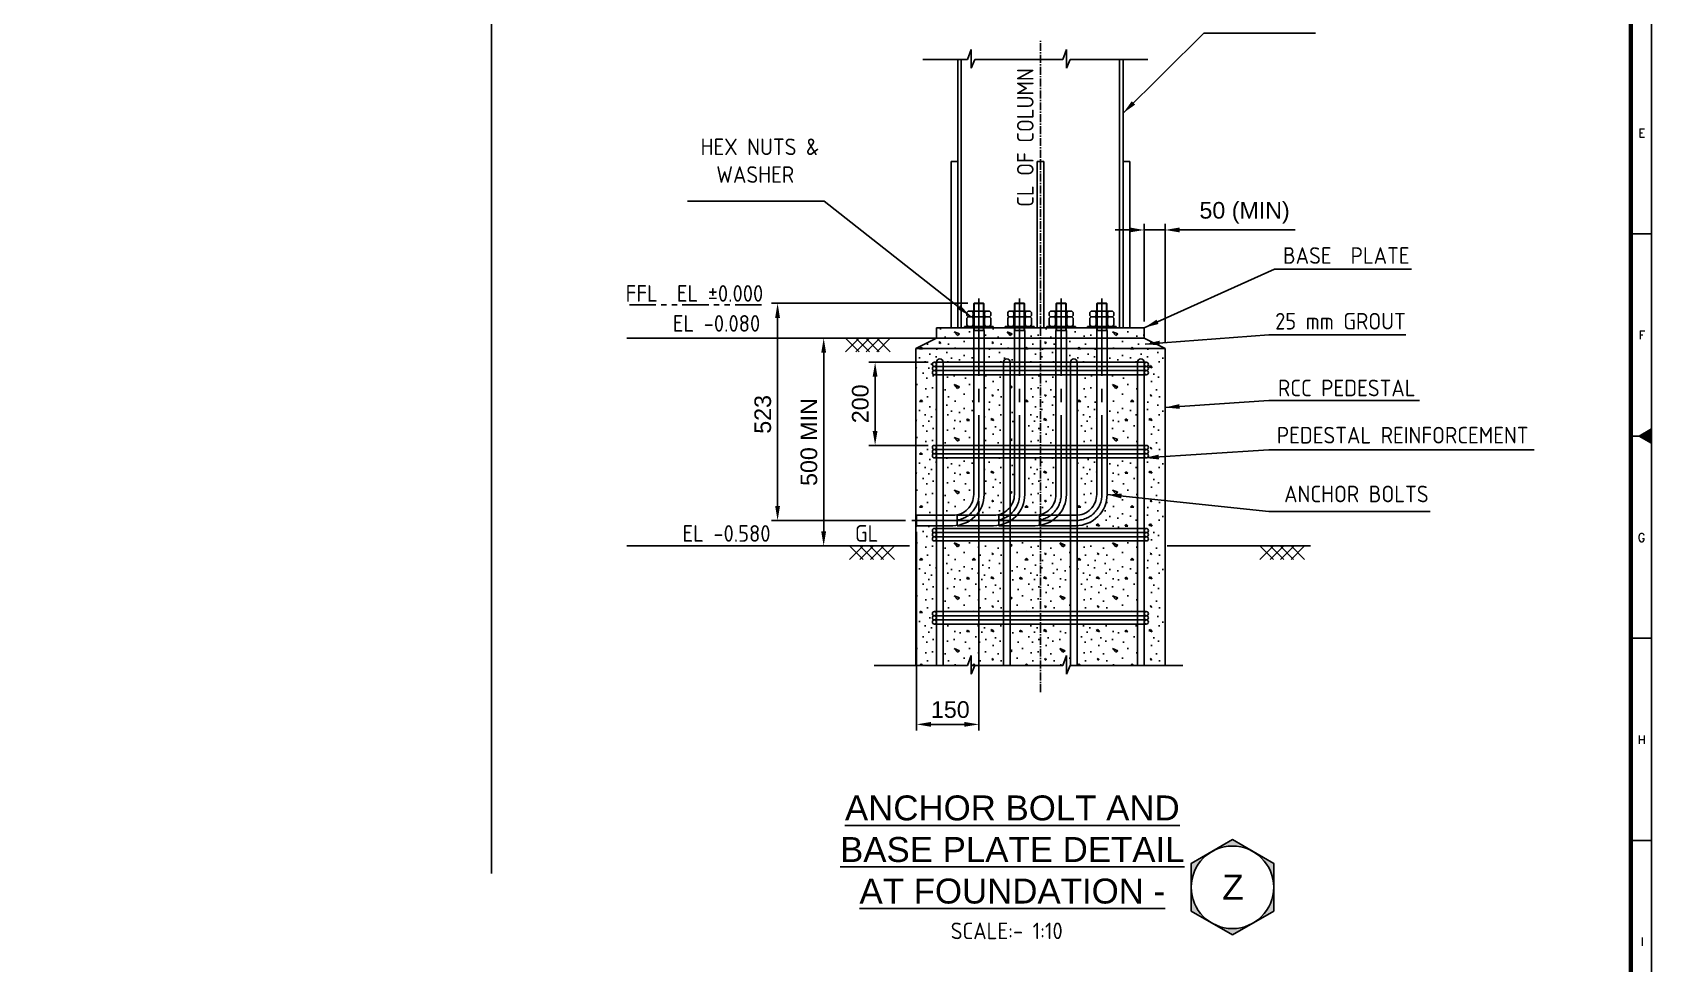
# Model space of a CAD drawing. Header units: millimetres. Extents: x -66 to 3621, y -1 to 3307.
# Drawn here: x 1471.8 to 1861.5, y 1991.3 to 2215.4 of the extents above; entities that cross this region are included whole.
import ezdxf
from ezdxf.enums import TextEntityAlignment as Align

# ---------------------------------------------------------------- set-up
doc = ezdxf.new("R2010")
doc.units = ezdxf.units.MM
doc.linetypes.add('CENTER2', pattern=[28.575, 19.05, -3.175, 3.175, -3.175])
doc.linetypes.add('PHANTOM2', pattern=[31.75, 15.875, -3.175, 3.175, -3.175, 3.175, -3.175])
doc.layers.add('BORDER', color=6, linetype='Continuous')
doc.styles.add('ACISOTS', font='isocp.shx')
doc.styles.add('ROMANS', font='romans.shx', dxfattribs={"width": 0.8})
doc.styles.get("Standard").update_dxf_attribs({"font": 'arial.ttf'})
doc.dimstyles.new('ISO-25', dxfattribs={"dimtxt": 4, "dimasz": 3.5, "dimexe": 1.5, "dimexo": 1.5, "dimgap": 1.5, "dimtad": 1, "dimtxsty": 'Standard', "dimcen": 0, "dimadec": 0, "dimazin": 0, "dimtfac": 1, "dimtmove": 0, "dimatfit": 3, "dimfxl": 1, "dimarcsym": 0})

# ---------------------------------------------------------------- blocks, each defined once
blk = doc.blocks.new('*D5941')
at = {"color": 0, "lineweight": -2}
for p, q in [((1735.91, 2167.81), (1732.41, 2167.81)), ((1739.41, 2145.78), (1739.41, 2169.31)), ((1739.41, 2167.81), (1744.41, 2167.81)), ((1744.41, 2140.78), (1744.41, 2169.31)), ((1747.91, 2167.81), (1775.71, 2167.81))]:
    blk.add_line(p, q, dxfattribs=at)
at = {"color": 0}
for points in [[(1735.91, 2167.23), (1735.91, 2168.4), (1739.41, 2167.81)], [(1747.91, 2168.4), (1747.91, 2167.23), (1744.41, 2167.81)]]:
    blk.add_solid(points, dxfattribs=at)
at = {"layer": 'Defpoints', "color": 0}
for p in [(1744.41, 2167.81), (1739.41, 2144.28), (1744.41, 2139.28)]:
    blk.add_point(p, dxfattribs=at)
at = {"color": 0, "insert": (1763.56, 2171.94), "char_height": 4, "attachment_point": 5}
blk.add_mtext('50 (MIN)', dxfattribs=at)
blk = doc.blocks.new('*D5942')
at = {"color": 0, "lineweight": -2}
for p, q in [((1662.33, 2141.78), (1660.76, 2141.78)), ((1662.26, 2138.28), (1662.26, 2095.28)), ((1661.41, 2091.78), (1660.76, 2091.78))]:
    blk.add_line(p, q, dxfattribs=at)
at = {"color": 0}
for points in [[(1662.85, 2138.28), (1661.68, 2138.28), (1662.26, 2141.78)], [(1661.68, 2095.28), (1662.85, 2095.28), (1662.26, 2091.78)]]:
    blk.add_solid(points, dxfattribs=at)
at = {"layer": 'Defpoints', "color": 0}
for p in [(1663.83, 2141.78), (1662.26, 2091.78), (1662.91, 2091.78)]:
    blk.add_point(p, dxfattribs=at)
at = {"color": 0, "insert": (1658.72, 2116.78), "char_height": 4, "attachment_point": 5, "rotation": 90}
blk.add_mtext('500 MIN', dxfattribs=at)
blk = doc.blocks.new('*D5943')
at = {"color": 0, "lineweight": -2}
for p, q in [((1699.61, 2102.66), (1699.61, 2047.35)), ((1684.61, 2095.16), (1684.61, 2047.35)), ((1696.11, 2048.85), (1688.11, 2048.85))]:
    blk.add_line(p, q, dxfattribs=at)
at = {"color": 0}
for points in [[(1688.11, 2049.44), (1688.11, 2048.27), (1684.61, 2048.85)], [(1696.11, 2048.27), (1696.11, 2049.44), (1699.61, 2048.85)]]:
    blk.add_solid(points, dxfattribs=at)
at = {"layer": 'Defpoints', "color": 0}
for p in [(1699.61, 2104.16), (1684.61, 2096.66), (1684.61, 2048.85)]:
    blk.add_point(p, dxfattribs=at)
at = {"color": 0, "insert": (1692.74, 2052.39), "char_height": 4, "attachment_point": 5}
blk.add_mtext('150', dxfattribs=at)
blk = doc.blocks.new('*D5944')
at = {"color": 0, "lineweight": -2}
for p, q in [((1696.99, 2150.16), (1649.67, 2150.16)), ((1651.17, 2146.66), (1651.17, 2101.41)), ((1681.95, 2097.91), (1649.67, 2097.91))]:
    blk.add_line(p, q, dxfattribs=at)
at = {"color": 0}
for points in [[(1651.75, 2146.66), (1650.58, 2146.66), (1651.17, 2150.16)], [(1650.58, 2101.41), (1651.75, 2101.41), (1651.17, 2097.91)]]:
    blk.add_solid(points, dxfattribs=at)
at = {"layer": 'Defpoints', "color": 0}
for p in [(1698.49, 2150.16), (1651.17, 2097.91), (1683.45, 2097.91)]:
    blk.add_point(p, dxfattribs=at)
at = {"color": 0, "insert": (1647.62, 2123.44), "char_height": 4, "attachment_point": 5, "rotation": 90}
blk.add_mtext('523', dxfattribs=at)
blk = doc.blocks.new('A$7E978A2EDD5')
for p, q in [((13.29, 51.29), (13.59, 51.63)), ((13.29, 50.57), (13.29, 51.29)), ((18.73, 51.63), (13.59, 51.63)), ((13.59, 51.63), (14.57, 51.63)), ((14.57, 51.63), (13.59, 51.63)), ((14.79, 51.29), (14.57, 51.63)), ((14.79, 51.29), (14.9, 51.63)), ((14.79, 51.29), (14.79, 50.57)), ((14.9, 51.63), (17.41, 51.63)), ((15.04, 53.5), (14.96, 53.42)), ((14.96, 47), (14.96, 53.42)), ((17.36, 53.42), (14.96, 53.42)), ((15.04, 47), (15.04, 53.5)), ((15.04, 53.5), (17.27, 53.5)), ((15.04, 53.5), (17.27, 53.5)), ((17.27, 47), (17.27, 53.5)), ((17.27, 53.5), (17.36, 53.42)), ((17.36, 53.42), (17.36, 47)), ((17.53, 51.29), (17.41, 51.63)), ((17.53, 51.29), (17.75, 51.63)), ((17.53, 51.29), (17.53, 50.57)), ((17.75, 51.63), (18.73, 51.63)), ((19.02, 51.29), (18.73, 51.63)), ((19.02, 50.57), (19.02, 51.29)), ((12.69, 47.62), (12.69, 47.96)), ((12.69, 47.96), (19.63, 47.96)), ((14.57, 47.96), (12.69, 47.96)), ((12.69, 47.96), (14.57, 47.96)), ((12.69, 47.62), (19.63, 47.62)), ((13.29, 50.57), (13.59, 50.23)), ((13.29, 49.9), (13.59, 50.23)), ((13.29, 48.29), (13.29, 49.9)), ((13.29, 48.29), (13.59, 47.96)), ((18.73, 50.23), (13.59, 50.23)), ((14.57, 50.23), (13.59, 50.23)), ((13.59, 50.23), (14.57, 50.23)), ((14.79, 50.57), (14.57, 50.23)), ((14.79, 49.9), (14.57, 50.23)), ((14.79, 48.29), (14.57, 47.96)), ((14.79, 50.57), (14.9, 50.23)), ((14.79, 49.9), (14.9, 50.23)), ((14.79, 49.9), (14.79, 48.29)), ((14.79, 48.29), (14.9, 47.96)), ((14.9, 50.23), (17.41, 50.23)), ((14.9, 50.23), (17.41, 50.23)), ((14.9, 47.96), (17.41, 47.96)), ((17.41, 47), (14.91, 47)), ((17.53, 50.57), (17.41, 50.23)), ((17.53, 49.9), (17.41, 50.23)), ((17.53, 48.29), (17.41, 47.96)), ((17.53, 50.57), (17.75, 50.23)), ((17.53, 49.9), (17.75, 50.23)), ((17.53, 49.9), (17.53, 48.29)), ((17.53, 48.29), (17.75, 47.96)), ((17.75, 50.23), (18.73, 50.23)), ((17.75, 50.23), (18.73, 50.23)), ((17.75, 47.96), (18.73, 47.96)), ((19.02, 50.57), (18.73, 50.23)), ((19.02, 49.9), (18.73, 50.23)), ((19.02, 48.29), (18.73, 47.96)), ((19.02, 48.29), (19.02, 49.9)), ((19.63, 47.62), (19.63, 47.96)), ((1.16, 0), (1.16, 2.5))]:
    blk.add_line(p, q)
at = {"color": 3, "linetype": 'CENTER2'}
blk.add_lwpolyline([(0, 1.25), (9.91, 1.25, 0.414214), (16.16, 7.5), (16.16, 54.7)], format="xyb", dxfattribs=at)
for points in [[(1.16, 2.5), (9.91, 2.5, 0.414214), (14.91, 7.5), (14.91, 47)], [(1.16, 0), (9.91, 0, 0.414214), (17.41, 7.5), (17.41, 47)]]:
    blk.add_lwpolyline(points, format="xyb")
blk.add_lwpolyline([(1.16, 0.05), (1.16, 0.05)], dxfattribs=at)
blk = doc.blocks.new('*D5987')
at = {"color": 0, "lineweight": -2}
for p, q in [((1687.41, 2135.98), (1673.14, 2135.98)), ((1674.64, 2132.48), (1674.64, 2119.48)), ((1687.41, 2115.98), (1673.14, 2115.98))]:
    blk.add_line(p, q, dxfattribs=at)
at = {"color": 0}
for points in [[(1675.22, 2132.48), (1674.05, 2132.48), (1674.64, 2135.98)], [(1674.05, 2119.48), (1675.22, 2119.48), (1674.64, 2115.98)]]:
    blk.add_solid(points, dxfattribs=at)
at = {"layer": 'Defpoints', "color": 0}
for p in [(1688.91, 2135.98), (1674.64, 2115.98), (1688.91, 2115.98)]:
    blk.add_point(p, dxfattribs=at)
at = {"color": 0, "insert": (1671.09, 2125.98), "char_height": 4, "attachment_point": 5, "rotation": 90}
blk.add_mtext('200', dxfattribs=at)
blk = doc.blocks.new('A1B')
at = {"layer": 'BORDER', "color": 1}
for p, q in [((837, 345.17), (832, 345.17)), ((837, 247.84), (832, 247.84)), ((837, 199.17), (832, 199.17))]:
    blk.add_line(p, q, dxfattribs=at)
at = {"layer": 'BORDER'}
for p, q in [((832, 296.5), (837, 296.5)), ((834, 296.5), (837, 298.23)), ((834, 296.5), (837, 294.77))]:
    blk.add_line(p, q, dxfattribs=at)
blk.add_lwpolyline([(837, 3), (837, 590), (3, 590), (3, 3)], close=True, dxfattribs=at)
at = {"layer": 'BORDER', "const_width": 1}
blk.add_lwpolyline([(8, 8), (832, 8), (832, 585), (8, 585)], close=True, dxfattribs=at)
at = {"layer": 'BORDER'}
blk.add_solid([(837, 298.23), (837, 294.77), (834, 296.5)], dxfattribs=at)
at = {"layer": 'BORDER', "color": 1, "style": 'ROMANS'}
for s, p in [('E', (834.61, 368.4)), ('F', (834.66, 319.81)), ('G', (834.56, 271.07)), ('H', (834.57, 222.46)), ('I', (834.69, 173.82))]:
    blk.add_text(s, height=2, dxfattribs=at).set_placement(p, align=Align.CENTER)

msp = doc.modelspace()

# ---------------------------------------------------------------- hatches: boundary and pattern name
at = {"transparency": 33554687}
h = msp.add_hatch(dxfattribs=at)
h.set_pattern_fill('CONC', color=256, scale=0.5)
h.set_pattern_definition([(0, (15936.472, -69762.593), (0, 12.7), [0, -12.7]), (0, (15936.599, -69767.038), (0, 12.7), [0, -12.7]), (0, (15936.98, -69760.18), (0, 12.7), [0, -12.7]), (338.1985905, (15930.3756, -69764.1174), (38.1, -12.7), [1.3678319, -67.0237612]), (216.8698976, (15931.6456, -69764.6254), (38.1, 25.4), [0.635, -62.865]), (130.6012946, (15931.1376, -69765.0064), (63.5, -76.2), [1.1708821, -115.9173325]), (206.565051, (15926.9466, -69766.5304), (-12.7, -12.7), [0.2839806, -28.1140827]), (326.3099325, (15926.6926, -69766.6574), (25.4, -12.7), [0.457905, -45.3325962]), (108.434949, (15927.0736, -69766.9114), (-12.7, 25.4), [0.4016093, -39.759317]), (225, (15935.075, -69767.8), (-2e-15, -12.7), [0.5388154, -17.4216969]), (0, (15934.694, -69768.181), (12.7, 12.7), [0.762, -11.938]), (135, (15935.456, -69768.181), (-12.7, 9e-16), [0.5388154, -17.4216969]), (251.565051, (15933.5506, -69759.6724), (12.7, 25.4), [0.4016093, -39.759317]), (0, (15933.424, -69760.053), (12.7, 12.7), [0.635, -12.065]), (143.1301024, (15934.0586, -69760.0534), (-38.1, 25.4), [0.635, -62.865]), (213.6900675, (15926.8196, -69759.5454), (25.4, 12.7), [0.457905, -45.3325962]), (341.565051, (15926.4386, -69759.7994), (-25.4, 12.7), [0.8032185, -39.3577078]), (126.8698976, (15927.2006, -69760.0534), (25.4, -38.1), [0.635, -62.865]), (0, (15930.503, -69760.053), (0, 12.7), [0, -12.7]), (0, (15927.074, -69763.355), (0, 12.7), [0, -12.7]), (0, (15930.63, -69768.054), (0, 12.7), [0, -12.7]), (0, (15934.059, -69764.117), (0, 12.7), [0, -12.7]), (0, (15930.376, -69761.958), (0, 12.7), [0, -12.7]), (0, (15927.582, -69761.577), (0, 12.7), [0, -12.7]), (0, (15928.725, -69762.34), (0, 12.7), [0, -12.7]), (0, (15928.217, -69765.387), (0, 12.7), [0, -12.7]), (0, (15925.169, -69764.88), (0, 12.7), [0, -12.7]), (0, (15925.296, -69761.958), (0, 12.7), [0, -12.7]), (0, (15924.915, -69759.164), (0, 12.7), [0, -12.7]), (0, (15928.852, -69758.656), (0, 12.7), [0, -12.7]), (0, (15931.646, -69758.148), (0, 12.7), [0, -12.7]), (0, (15936.09, -69758.656), (0, 12.7), [0, -12.7]), (0, (15933.043, -69762.593), (0, 12.7), [0, -12.7]), (0, (15931.773, -69760.307), (0, 12.7), [0, -12.7]), (0, (15932.789, -69766.403), (0, 12.7), [0, -12.7]), (0, (15928.979, -69767.038), (0, 12.7), [0, -12.7]), (0, (15932.789, -69769.832), (0, 12.7), [0, -12.7]), (0, (15928.598, -69769.07), (0, 12.7), [0, -12.7]), (0, (15924.534, -69769.451), (0, 12.7), [0, -12.7]), (0, (15926.058, -69770.086), (0, 12.7), [0, -12.7]), (0, (15926.185, -69768.308), (0, 12.7), [0, -12.7]), (0, (15934.694, -69770.34), (0, 12.7), [0, -12.7]), (0, (15936.218, -69765.133), (0, 12.7), [0, -12.7]), (0, (15935.583, -69761.323), (0, 12.7), [0, -12.7]), (0, (15929.74, -69770.467), (0, 12.7), [0, -12.7])])
h.paths.add_polyline_path([(1744.41143, 2063.00516), (1744.41143, 2102.70072), (1739.41143, 2103.22458), (1739.41143, 2095.983), (1739.91143, 2095.983, -0.414213562), (1740.41143, 2095.483, -0.414213562), (1739.91143, 2094.983, -0.414213562), (1740.41143, 2094.483, -0.414213562), (1739.91143, 2093.983, -0.414213562), (1740.41143, 2093.483, -0.414213562), (1739.91143, 2092.983), (1739.41143, 2092.983), (1739.41143, 2075.983), (1739.91143, 2075.983, -0.414213562), (1740.41143, 2075.483, -0.414213562), (1739.91143, 2074.983, -0.414213562), (1740.41143, 2074.483, -0.414213562), (1739.91143, 2073.983, -0.414213562), (1740.41143, 2073.483, -0.414213562), (1739.91143, 2072.983), (1739.41143, 2072.983), (1739.41143, 2063.00516)])
h.paths.add_polyline_path([(1744.41143, 2102.70072), (1744.41143, 2113.27961), (1739.99993, 2112.9909, -0.044511974), (1739.91143, 2112.983), (1739.87931, 2112.983), (1739.41143, 2112.95238), (1739.41143, 2103.22458)])
h.paths.add_polyline_path([(1744.41143, 2113.27961), (1744.41143, 2125.11071), (1744.41143, 2139.283), (1730.46143, 2139.283), (1730.46143, 2135.983), (1737.81143, 2135.983, -1), (1739.41143, 2135.983), (1739.91143, 2135.983, -0.414213562), (1740.41143, 2135.483, -0.414213562), (1739.91143, 2134.983, -0.414213562), (1740.41143, 2134.483, -0.414213562), (1739.91143, 2133.983, -0.414213562), (1740.41143, 2133.483, -0.414213562), (1739.91143, 2132.983), (1739.41143, 2132.983), (1739.41143, 2115.983), (1739.91143, 2115.983, -0.414213562), (1740.41143, 2115.483, -0.414213562), (1739.91143, 2114.983, -0.414213562), (1740.41143, 2114.483, -0.414213562), (1739.91143, 2113.983, -0.414213562), (1740.41143, 2113.483, -0.36300863), (1739.99993, 2112.9909)])
h.paths.add_polyline_path([(1723.2781, 2063.00516), (1737.81143, 2063.00516), (1737.81143, 2072.983), (1723.2781, 2072.983)])
h.paths.add_polyline_path([(1714.41143, 2072.983), (1714.41143, 2063.00516), (1719.78999, 2063.00516), (1720.69817, 2065.39929), (1720.69817, 2060.91182), (1721.60635, 2063.00516), (1721.6781, 2063.00516), (1721.6781, 2072.983)])
h.paths.add_polyline_path([(1714.41143, 2063.00516), (1714.41143, 2072.983), (1707.14476, 2072.983), (1707.14476, 2063.00516)])
h.paths.add_polyline_path([(1698.65816, 2063.00516), (1705.54476, 2063.00516), (1705.54476, 2072.983), (1691.01143, 2072.983), (1691.01143, 2063.00516), (1696.8418, 2063.00516), (1697.74998, 2065.39929), (1697.74998, 2060.91182)])
h.paths.add_polyline_path([(1684.41143, 2097.9123), (1684.41143, 2063.00516), (1689.41143, 2063.00516), (1689.41143, 2072.983), (1688.91143, 2072.983, -1), (1688.91143, 2073.983, -1), (1688.91143, 2074.983, -1), (1688.91143, 2075.983), (1689.41143, 2075.983), (1689.41143, 2092.983), (1688.91143, 2092.983, -1), (1688.91143, 2093.983, -1), (1688.91143, 2094.983, -1), (1688.91143, 2095.983), (1689.41143, 2095.983), (1689.41143, 2096.6623), (1684.61143, 2096.6623), (1684.61143, 2097.9123)])
h.paths.add_polyline_path([(1705.54476, 2075.983), (1705.54476, 2092.983), (1691.01143, 2092.983), (1691.01143, 2075.983)])
h.paths.add_polyline_path([(1714.41143, 2075.983), (1714.41143, 2092.983), (1707.14476, 2092.983), (1707.14476, 2075.983)])
h.paths.add_polyline_path([(1714.41143, 2092.983), (1714.41143, 2075.983), (1721.6781, 2075.983), (1721.6781, 2092.983)])
h.paths.add_polyline_path([(1737.81143, 2075.983), (1737.81143, 2092.983), (1723.2781, 2092.983), (1723.2781, 2075.983)])
h.paths.add_polyline_path([(1730.46143, 2104.1623, -0.401896693), (1723.2781, 2096.66899), (1723.2781, 2095.983), (1737.81143, 2095.983), (1737.81143, 2103.39222)])
h.paths.add_polyline_path([(1723.2781, 2099.17234, 0.395770728), (1727.96143, 2104.1623), (1727.96143, 2112.983), (1723.2781, 2112.983)])
h.paths.add_polyline_path([(1737.81143, 2115.983), (1737.81143, 2132.983), (1730.46143, 2132.983), (1730.46143, 2115.983)])
h.paths.add_polyline_path([(1730.46143, 2112.983), (1730.46143, 2104.1623), (1737.81143, 2103.39222), (1737.81143, 2112.983)])
h.paths.add_polyline_path([(1723.2781, 2132.983), (1723.2781, 2115.983), (1727.96143, 2115.983), (1727.96143, 2132.983)])
h.paths.add_polyline_path([(1684.41143, 2139.283), (1684.41143, 2097.9123), (1684.61143, 2097.9123), (1684.61143, 2099.1623), (1689.41143, 2099.1623), (1689.41143, 2112.983), (1688.91143, 2112.983, -1), (1688.91143, 2113.983, -1), (1688.91143, 2114.983, -1), (1688.91143, 2115.983), (1689.41143, 2115.983), (1689.41143, 2132.983), (1688.91143, 2132.983, -1), (1688.91143, 2133.983, -1), (1688.91143, 2134.983, -1), (1688.91143, 2135.983), (1689.41143, 2135.983, -1), (1691.01143, 2135.983), (1698.36143, 2135.983), (1698.36143, 2139.283)])
h.paths.add_polyline_path([(1691.01143, 2112.983), (1691.01143, 2099.1623), (1693.36143, 2099.1623, 0.414213562), (1698.36143, 2104.1623), (1698.36143, 2112.983)])
h.paths.add_polyline_path([(1700.86143, 2112.983), (1700.86143, 2104.1623, -0.184483088), (1698.9516, 2099.1623), (1703.16143, 2099.1623, 0.124857558), (1705.54476, 2099.76688), (1705.54476, 2112.983)])
h.paths.add_polyline_path([(1714.41143, 2112.983), (1710.66143, 2112.983), (1710.66143, 2104.1623, -0.184483088), (1708.7516, 2099.1623), (1713.16143, 2099.1623, 0.063254224), (1714.41143, 2099.32108)])
h.paths.add_polyline_path([(1714.41143, 2099.32108, 0.341998713), (1718.16143, 2104.1623), (1718.16143, 2112.983), (1714.41143, 2112.983)])
h.paths.add_polyline_path([(1714.41143, 2132.983), (1714.41143, 2115.983), (1718.16143, 2115.983), (1718.16143, 2132.983)])
h.paths.add_polyline_path([(1714.41143, 2115.983), (1714.41143, 2132.983), (1710.66143, 2132.983), (1710.66143, 2115.983)])
h.paths.add_polyline_path([(1705.54476, 2115.983), (1705.54476, 2132.983), (1700.86143, 2132.983), (1700.86143, 2115.983)])
h.paths.add_polyline_path([(1691.01143, 2132.983), (1691.01143, 2115.983), (1698.36143, 2115.983), (1698.36143, 2132.983)])
h.paths.add_polyline_path([(1707.14476, 2132.983), (1707.14476, 2115.983), (1708.16143, 2115.983), (1708.16143, 2132.983)])
h.paths.add_polyline_path([(1707.14476, 2101.14021, 0.163698213), (1708.16143, 2104.1623), (1708.16143, 2112.983), (1707.14476, 2112.983)])
h.paths.add_polyline_path([(1700.86143, 2139.283), (1700.86143, 2135.983), (1705.54476, 2135.983, -1), (1707.14476, 2135.983), (1708.16143, 2135.983), (1708.16143, 2139.283)])
h.paths.add_polyline_path([(1714.41143, 2135.983), (1714.41143, 2139.283), (1710.66143, 2139.283), (1710.66143, 2135.983)])
h.paths.add_polyline_path([(1714.41143, 2139.283), (1714.41143, 2135.983), (1718.16143, 2135.983), (1718.16143, 2139.283)])
h.paths.add_polyline_path([(1720.66143, 2139.283), (1720.66143, 2135.983), (1721.6781, 2135.983, -1), (1723.2781, 2135.983), (1727.96143, 2135.983), (1727.96143, 2139.283)])
h.paths.add_polyline_path([(1741.95413, 2140.51165), (1739.41143, 2141.783), (1730.46143, 2141.783), (1730.46143, 2139.283), (1744.41143, 2139.283)])
h.paths.add_polyline_path([(1739.41143, 2141.783), (1739.41143, 2144.283), (1730.41143, 2144.283), (1730.41143, 2143.6623), (1730.46143, 2143.6623), (1730.46143, 2141.783)])
h.paths.add_polyline_path([(1720.66143, 2143.6623), (1720.66143, 2141.783), (1727.96143, 2141.783), (1727.96143, 2143.6623), (1728.01143, 2143.6623), (1728.01143, 2144.283), (1720.61143, 2144.283), (1720.61143, 2143.6623)])
h.paths.add_polyline_path([(1720.66143, 2141.783), (1720.66143, 2139.283), (1727.96143, 2139.283), (1727.96143, 2141.783)])
h.paths.add_polyline_path([(1714.41143, 2141.783), (1714.41143, 2139.283), (1718.16143, 2139.283), (1718.16143, 2141.783)])
h.paths.add_polyline_path([(1714.41143, 2144.283), (1714.41143, 2141.783), (1718.16143, 2141.783), (1718.16143, 2143.6623), (1718.21143, 2143.6623), (1718.21143, 2144.283)])
h.paths.add_polyline_path([(1714.41143, 2141.783), (1714.41143, 2144.283), (1710.61143, 2144.283), (1710.61143, 2143.6623), (1710.66143, 2143.6623), (1710.66143, 2141.783)])
h.paths.add_polyline_path([(1714.41143, 2139.283), (1714.41143, 2141.783), (1710.66143, 2141.783), (1710.66143, 2139.283)])
h.paths.add_polyline_path([(1700.86143, 2141.783), (1700.86143, 2139.283), (1708.16143, 2139.283), (1708.16143, 2141.783)])
h.paths.add_polyline_path([(1700.86143, 2143.6623), (1700.86143, 2141.783), (1708.16143, 2141.783), (1708.16143, 2143.6623), (1708.21143, 2143.6623), (1708.21143, 2144.283), (1700.81143, 2144.283), (1700.81143, 2143.6623)])
h.paths.add_polyline_path([(1689.41143, 2141.783), (1684.41143, 2139.283), (1698.36143, 2139.283), (1698.36143, 2141.783)])
h.paths.add_polyline_path([(1689.41143, 2144.283), (1689.41143, 2141.783), (1698.36143, 2141.783), (1698.36143, 2143.6623), (1698.41143, 2143.6623), (1698.41143, 2144.283)])
h.paths.add_polyline_path([(1687.51269, 2056.43718), (1697.96017, 2056.43718), (1697.96017, 2048.35259), (1687.51269, 2048.35259)], flags=9)
h.paths.add_polyline_path([(1687.51269, 2056.43718), (1697.96017, 2056.43718), (1697.96017, 2048.35259), (1687.51269, 2048.35259)], flags=9)
h.paths.add_polyline_path([(1687.51269, 2056.43718), (1697.96017, 2056.43718), (1697.96017, 2048.35259), (1687.51269, 2048.35259)], flags=9)
h.paths.add_polyline_path([(1667.05167, 2120.53689), (1667.05167, 2131.42911), (1675.13625, 2131.42911), (1675.13625, 2120.53689)], flags=9)
h.paths.add_polyline_path([(1687.51269, 2056.43718), (1697.96017, 2056.43718), (1697.96017, 2048.35259), (1687.51269, 2048.35259)], flags=9)
h.paths.add_polyline_path([(1751.91143, 2176.55838), (1775.2102, 2176.55838), (1775.2102, 2167.31418), (1751.91143, 2167.31418)], flags=9)
h = msp.add_hatch(color=256, dxfattribs=at)
h.dxf.hatch_style = 1
h.paths.add_polyline_path([(1770.56302, 2009.65548), (1770.56302, 2015.38763), (1765.59884, 2018.2537, -0.267949192)])
h.paths.add_polyline_path([(1765.59884, 2001.05727), (1770.56302, 2003.92334), (1770.56302, 2009.65548, -0.267949192)])
h.paths.add_polyline_path([(1755.67047, 2001.05727), (1760.63465, 1998.1912), (1765.59884, 2001.05727, -0.267949192)])
h.paths.add_polyline_path([(1750.70629, 2009.65548), (1750.70629, 2003.92334), (1755.67047, 2001.05727, -0.267949192)])
h.paths.add_polyline_path([(1755.67047, 2018.2537), (1750.70629, 2015.38763), (1750.70629, 2009.65548, -0.267949192)])
h.paths.add_polyline_path([(1765.59884, 2018.2537), (1760.63465, 2021.11977), (1755.67047, 2018.2537, -0.267949192)])

# ---------------------------------------------------------------- linework, layer by layer
for p, q in [((1582.33813, 2406.72715), (1582.33813, 2012.9895)), ((1696.8418, 2208.85518), (1697.74998, 2211.24931)), ((1697.74998, 2211.24931), (1697.74998, 2206.76184)), ((1719.78999, 2208.85518), (1720.69817, 2211.24931)), ((1720.69817, 2211.24931), (1720.69817, 2206.76184)), ((1686.11691, 2208.85518), (1696.8418, 2208.85518)), ((1694.51143, 2208.85518), (1694.51143, 2144.283)), ((1695.37143, 2208.85518), (1695.37143, 2144.283)), ((1697.74998, 2206.76184), (1698.65816, 2208.85518)), ((1698.65816, 2208.85518), (1719.78999, 2208.85518)), ((1720.69817, 2206.76184), (1721.60635, 2208.85518)), ((1721.60635, 2208.85518), (1740.26738, 2208.85518)), ((1733.45143, 2208.85518), (1733.45143, 2144.283)), ((1734.31143, 2208.85518), (1734.31143, 2144.283)), ((1692.91143, 2184.283), (1692.91143, 2144.283)), ((1692.91143, 2184.283), (1694.51143, 2184.283)), ((1713.61143, 2144.283), (1713.61143, 2184.283)), ((1713.61143, 2184.283), (1715.21143, 2184.283)), ((1715.21143, 2144.283), (1715.21143, 2184.283)), ((1735.91143, 2184.283), (1734.31143, 2184.283)), ((1735.91143, 2184.283), (1734.31143, 2184.283)), ((1735.91143, 2184.283), (1735.91143, 2144.283)), ((1689.41143, 2144.283), (1739.41143, 2144.283)), ((1689.41143, 2144.283), (1689.41143, 2141.783)), ((1739.41143, 2144.283), (1739.41143, 2141.783)), ((1689.41143, 2141.783), (1614.92242, 2141.783)), ((1682.91143, 2141.783), (1622.54134, 2141.783)), ((1667.52057, 2141.783), (1670.78999, 2138.51358)), ((1670.78999, 2141.783), (1667.52057, 2138.51358)), ((1670.02057, 2141.783), (1673.28999, 2138.51358)), ((1673.28999, 2141.783), (1670.02057, 2138.51358)), ((1672.38044, 2141.783), (1675.64986, 2138.51358)), ((1675.78999, 2141.783), (1672.52057, 2138.51358)), ((1675.02057, 2141.783), (1678.28999, 2138.51358)), ((1678.28999, 2141.783), (1675.02057, 2138.51358)), ((1684.41143, 2139.283), (1744.41143, 2139.283)), ((1682.91814, 2091.783), (1614.92242, 2091.783)), ((1668.49882, 2091.783), (1671.76823, 2088.51358)), ((1671.76823, 2091.783), (1668.49882, 2088.51358)), ((1670.99882, 2091.783), (1674.26823, 2088.51358)), ((1674.26823, 2091.783), (1670.99882, 2088.51358)), ((1673.35869, 2091.783), (1676.6281, 2088.51358)), ((1676.76823, 2091.783), (1673.49882, 2088.51358)), ((1675.99882, 2091.783), (1679.26823, 2088.51358)), ((1679.26823, 2091.783), (1675.99882, 2088.51358)), ((1744.89749, 2091.783), (1779.41384, 2091.783)), ((1767.23875, 2091.783), (1770.50816, 2088.51358)), ((1770.50816, 2091.783), (1767.23875, 2088.51358)), ((1769.73875, 2091.783), (1773.00816, 2088.51358)), ((1773.00816, 2091.783), (1769.73875, 2088.51358)), ((1772.09861, 2091.783), (1775.36803, 2088.51358)), ((1775.50816, 2091.783), (1772.23875, 2088.51358)), ((1774.73875, 2091.783), (1778.00816, 2088.51358)), ((1778.00816, 2091.783), (1774.73875, 2088.51358)), ((1696.8418, 2063.00516), (1697.74998, 2065.39929)), ((1697.74998, 2065.39929), (1697.74998, 2060.91182)), ((1719.78999, 2063.00516), (1720.69817, 2065.39929)), ((1720.69817, 2065.39929), (1720.69817, 2060.91182)), ((1674.44035, 2063.00516), (1696.8418, 2063.00516)), ((1697.74998, 2060.91182), (1698.65816, 2063.00516)), ((1698.65816, 2063.00516), (1719.78999, 2063.00516)), ((1720.69817, 2060.91182), (1721.60635, 2063.00516)), ((1721.60635, 2063.00516), (1748.69128, 2063.00516))]:
    msp.add_line(p, q)
at = {"color": 3, "linetype": 'CENTER2', "ltscale": 0.1}
for p, q in [((1714.41143, 2056.58283), (1714.41143, 2213.34088)), ((1699.61143, 2147.59655), (1699.61143, 2142.09765))]:
    msp.add_line(p, q, dxfattribs=at)
at = {"color": 2, "linetype": 'PHANTOM2', "ltscale": 0.4}
msp.add_line((1647.28421, 2149.783), (1614.92242, 2149.783), dxfattribs=at)
at = {"color": 1}
for p, q in [((1684.41143, 2139.283), (1689.41143, 2141.783)), ((1689.41143, 2141.783), (1739.41143, 2141.783)), ((1744.41143, 2139.283), (1739.41143, 2141.783)), ((1684.41143, 2063.00516), (1684.41143, 2139.283)), ((1689.41143, 2063.00516), (1689.41143, 2135.983)), ((1744.41143, 2063.00516), (1744.41143, 2139.283))]:
    msp.add_line(p, q, dxfattribs=at)
at = {"color": 56}
for p, q in [((1688.91143, 2135.983), (1739.91143, 2135.983)), ((1688.91143, 2134.983), (1739.91143, 2134.983)), ((1688.91143, 2133.983), (1739.91143, 2133.983)), ((1688.91143, 2132.983), (1739.91143, 2132.983)), ((1688.91143, 2115.983), (1739.91143, 2115.983)), ((1688.91143, 2114.983), (1739.91143, 2114.983)), ((1688.91143, 2113.983), (1739.91143, 2113.983)), ((1688.91143, 2112.983), (1739.91143, 2112.983)), ((1688.91143, 2095.983), (1739.91143, 2095.983)), ((1688.91143, 2094.983), (1739.91143, 2094.983)), ((1688.91143, 2093.983), (1739.91143, 2093.983)), ((1688.91143, 2092.983), (1739.91143, 2092.983)), ((1688.91143, 2075.983), (1739.91143, 2075.983)), ((1688.91143, 2074.983), (1739.91143, 2074.983)), ((1688.91143, 2073.983), (1739.91143, 2073.983)), ((1688.91143, 2072.983), (1739.91143, 2072.983))]:
    msp.add_line(p, q, dxfattribs=at)
at = {"color": 130}
for p, q in [((1689.41143, 2063.00516), (1689.41143, 2135.983)), ((1691.01143, 2063.00516), (1691.01143, 2135.983)), ((1705.54476, 2063.00516), (1705.54476, 2135.983)), ((1707.14476, 2063.00516), (1707.14476, 2135.983)), ((1721.6781, 2063.00516), (1721.6781, 2135.983)), ((1723.2781, 2063.00516), (1723.2781, 2135.983)), ((1737.81143, 2063.00516), (1737.81143, 2135.983)), ((1739.41143, 2063.00516), (1739.41143, 2135.983))]:
    msp.add_line(p, q, dxfattribs=at)
msp.add_lwpolyline([(1760.63465, 1998.1912), (1770.56302, 2003.92334), (1770.56302, 2015.38763), (1760.63465, 2021.11977), (1750.70629, 2015.38763), (1750.70629, 2003.92334)], close=True)
at = {"color": 56}
for centre in [(1688.91143, 2135.483), (1739.91143, 2135.483), (1688.91143, 2134.483), (1688.91143, 2133.483), (1739.91143, 2134.483), (1739.91143, 2133.483), (1688.91143, 2115.483), (1688.91143, 2114.483), (1688.91143, 2113.483), (1739.91143, 2115.483), (1739.91143, 2114.483), (1739.91143, 2113.483), (1688.91143, 2095.483), (1688.91143, 2094.483), (1688.91143, 2093.483), (1739.91143, 2095.483), (1739.91143, 2094.483), (1739.91143, 2093.483), (1688.91143, 2075.483), (1688.91143, 2074.483), (1688.91143, 2073.483), (1739.91143, 2075.483), (1739.91143, 2074.483), (1739.91143, 2073.483)]:
    msp.add_circle(centre, 0.5, dxfattribs=at)
msp.add_circle((1760.63465, 2009.65548), 9.92836)
at = {"color": 130}
for centre in [(1690.21143, 2135.983), (1706.34476, 2135.983), (1722.4781, 2135.983), (1738.61143, 2135.983)]:
    msp.add_arc(centre, 0.8, 0, 180, dxfattribs=at)

# ---------------------------------------------------------------- block references
for name, p in [('A1B', (1024.514, 1821.72715)), ('A$7E978A2EDD5', (1683.4533, 2096.6623)), ('A$7E978A2EDD5', (1693.2533, 2096.6623)), ('A$7E978A2EDD5', (1703.2533, 2096.6623)), ('A$7E978A2EDD5', (1713.0533, 2096.6623))]:
    msp.add_blockref(name, p)

# ---------------------------------------------------------------- texts
msp.add_text('Z', height=6, dxfattribs=at).set_placement((1760.76732, 2009.688), align=Align.MIDDLE_CENTER)
at = {"insert": (1710.78574, 2190.06516), "char_height": 4, "attachment_point": 5, "rotation": 90, "style": 'ACISOTS'}
msp.add_mtext('CL OF COLUMN', dxfattribs=at)
at = {"char_height": 4, "attachment_point": 5, "style": 'ACISOTS'}
for s, insert in [(' HEX NUTS &\\PWASHER', (1645.78917, 2184.47771)), ('BASE  PLATE', (1788.02138, 2161.66148)), ('FFL  EL %%P0.000', (1631.15647, 2152.53901)), ('EL -0.080', (1636.45996, 2145.32575)), ('25 mm GROUT', (1786.63262, 2145.85863)), ('RCC PEDESTAL', (1788.14285, 2129.79377)), ('PEDESTAL REINFORCEMENT', (1801.61366, 2118.42953)), ('ANCHOR BOLTS', (1790.45644, 2104.28755)), ('EL -0.580', (1638.86861, 2094.79228)), ('GL', (1672.61583, 2094.79228)), ('SCALE:- 1:10', (1706.30702, 1999.16456))]:
    msp.add_mtext(s, dxfattribs=dict(at, insert=insert))
at = {"insert": (1707.66168, 2018.70831), "char_height": 6, "attachment_point": 5}
msp.add_mtext('{\\LANCHOR BOLT AND\\PBASE PLATE DETAIL\\PAT FOUNDATION - }', dxfattribs=at)

# ---------------------------------------------------------------- dimensions: what is measured, and where the dimension line sits
dim = msp.add_linear_dim(base=(1744.41143, 2167.81418), p1=(1739.41143, 2144.283), p2=(1744.41143, 2139.283), text='50 (MIN)', dimstyle='ISO-25', override={"dimtxt": 4, "dimdec": 0, "dimlfac": 10})
dim.commit()
dim.dimension.update_dxf_attribs({"geometry": '*D5941', "text_midpoint": (1763.56082, 2171.93628)})
dim = msp.add_linear_dim(base=(1651.1671180155, 2097.9123047674), p1=(1698.4945964317, 2150.1623047674), p2=(1683.4532968006, 2097.9123047674), angle=90, dimstyle='ISO-25', override={"dimtxt": 4, "dimdec": 0, "dimlfac": 10})
dim.commit()
dim.dimension.update_dxf_attribs({"geometry": '*D5944', "text_midpoint": (1651.1671180155, 2123.4373047674), "dimtype": 160})
dim = msp.add_linear_dim(base=(1662.26311, 2091.783), p1=(1663.82735, 2141.783), p2=(1662.90874, 2091.783), angle=90, text='500 MIN', dimstyle='ISO-25', override={"dimtxt": 4, "dimdec": 0, "dimlfac": 10})
dim.commit()
dim.dimension.update_dxf_attribs({"geometry": '*D5942', "text_midpoint": (1662.26311, 2116.783), "dimtype": 160})
dim = msp.add_linear_dim(base=(1674.63625, 2115.983), p1=(1688.91143, 2135.983), p2=(1688.91143, 2115.983), angle=90, dimstyle='ISO-25', override={"dimtxt": 4, "dimdec": 0, "dimlfac": 10})
dim.commit()
dim.dimension.update_dxf_attribs({"geometry": '*D5987', "text_midpoint": (1671.09396, 2125.983)})
dim = msp.add_linear_dim(base=(1684.61143, 2048.85259), p1=(1699.61143, 2104.1623), p2=(1684.61143, 2096.6623), dimstyle='ISO-25', override={"dimtxt": 4, "dimdec": 0, "dimlfac": 10})
dim.commit()
dim.dimension.update_dxf_attribs({"geometry": '*D5943', "text_midpoint": (1692.73643, 2048.85259), "dimtype": 160})

# ---------------------------------------------------------------- leaders
for points in [[(1734.31143, 2195.9036), (1753.71955, 2215.13927), (1780.64088, 2215.13927)], [(1697.53297, 2147.0878), (1662.41408, 2174.77035), (1629.45563, 2174.77035)], [(1739.41143, 2144.283), (1770.78105, 2158.39572), (1803.73949, 2158.39572)], [(1739.63594, 2140.33581), (1769.39229, 2142.59287), (1802.35073, 2142.59287)], [(1744.41143, 2125.11071), (1769.39229, 2126.74562), (1805.68674, 2126.74562)], [(1739.41143, 2112.95238), (1769.39229, 2114.91451), (1833.26631, 2114.91451)], [(1730.46143, 2104.1623), (1769.39229, 2100.0834), (1808.21899, 2100.0834)]]:
    msp.add_leader(points, dimstyle='ISO-25', override={"dimtad": 0})

doc.saveas('drawing.dxf')
